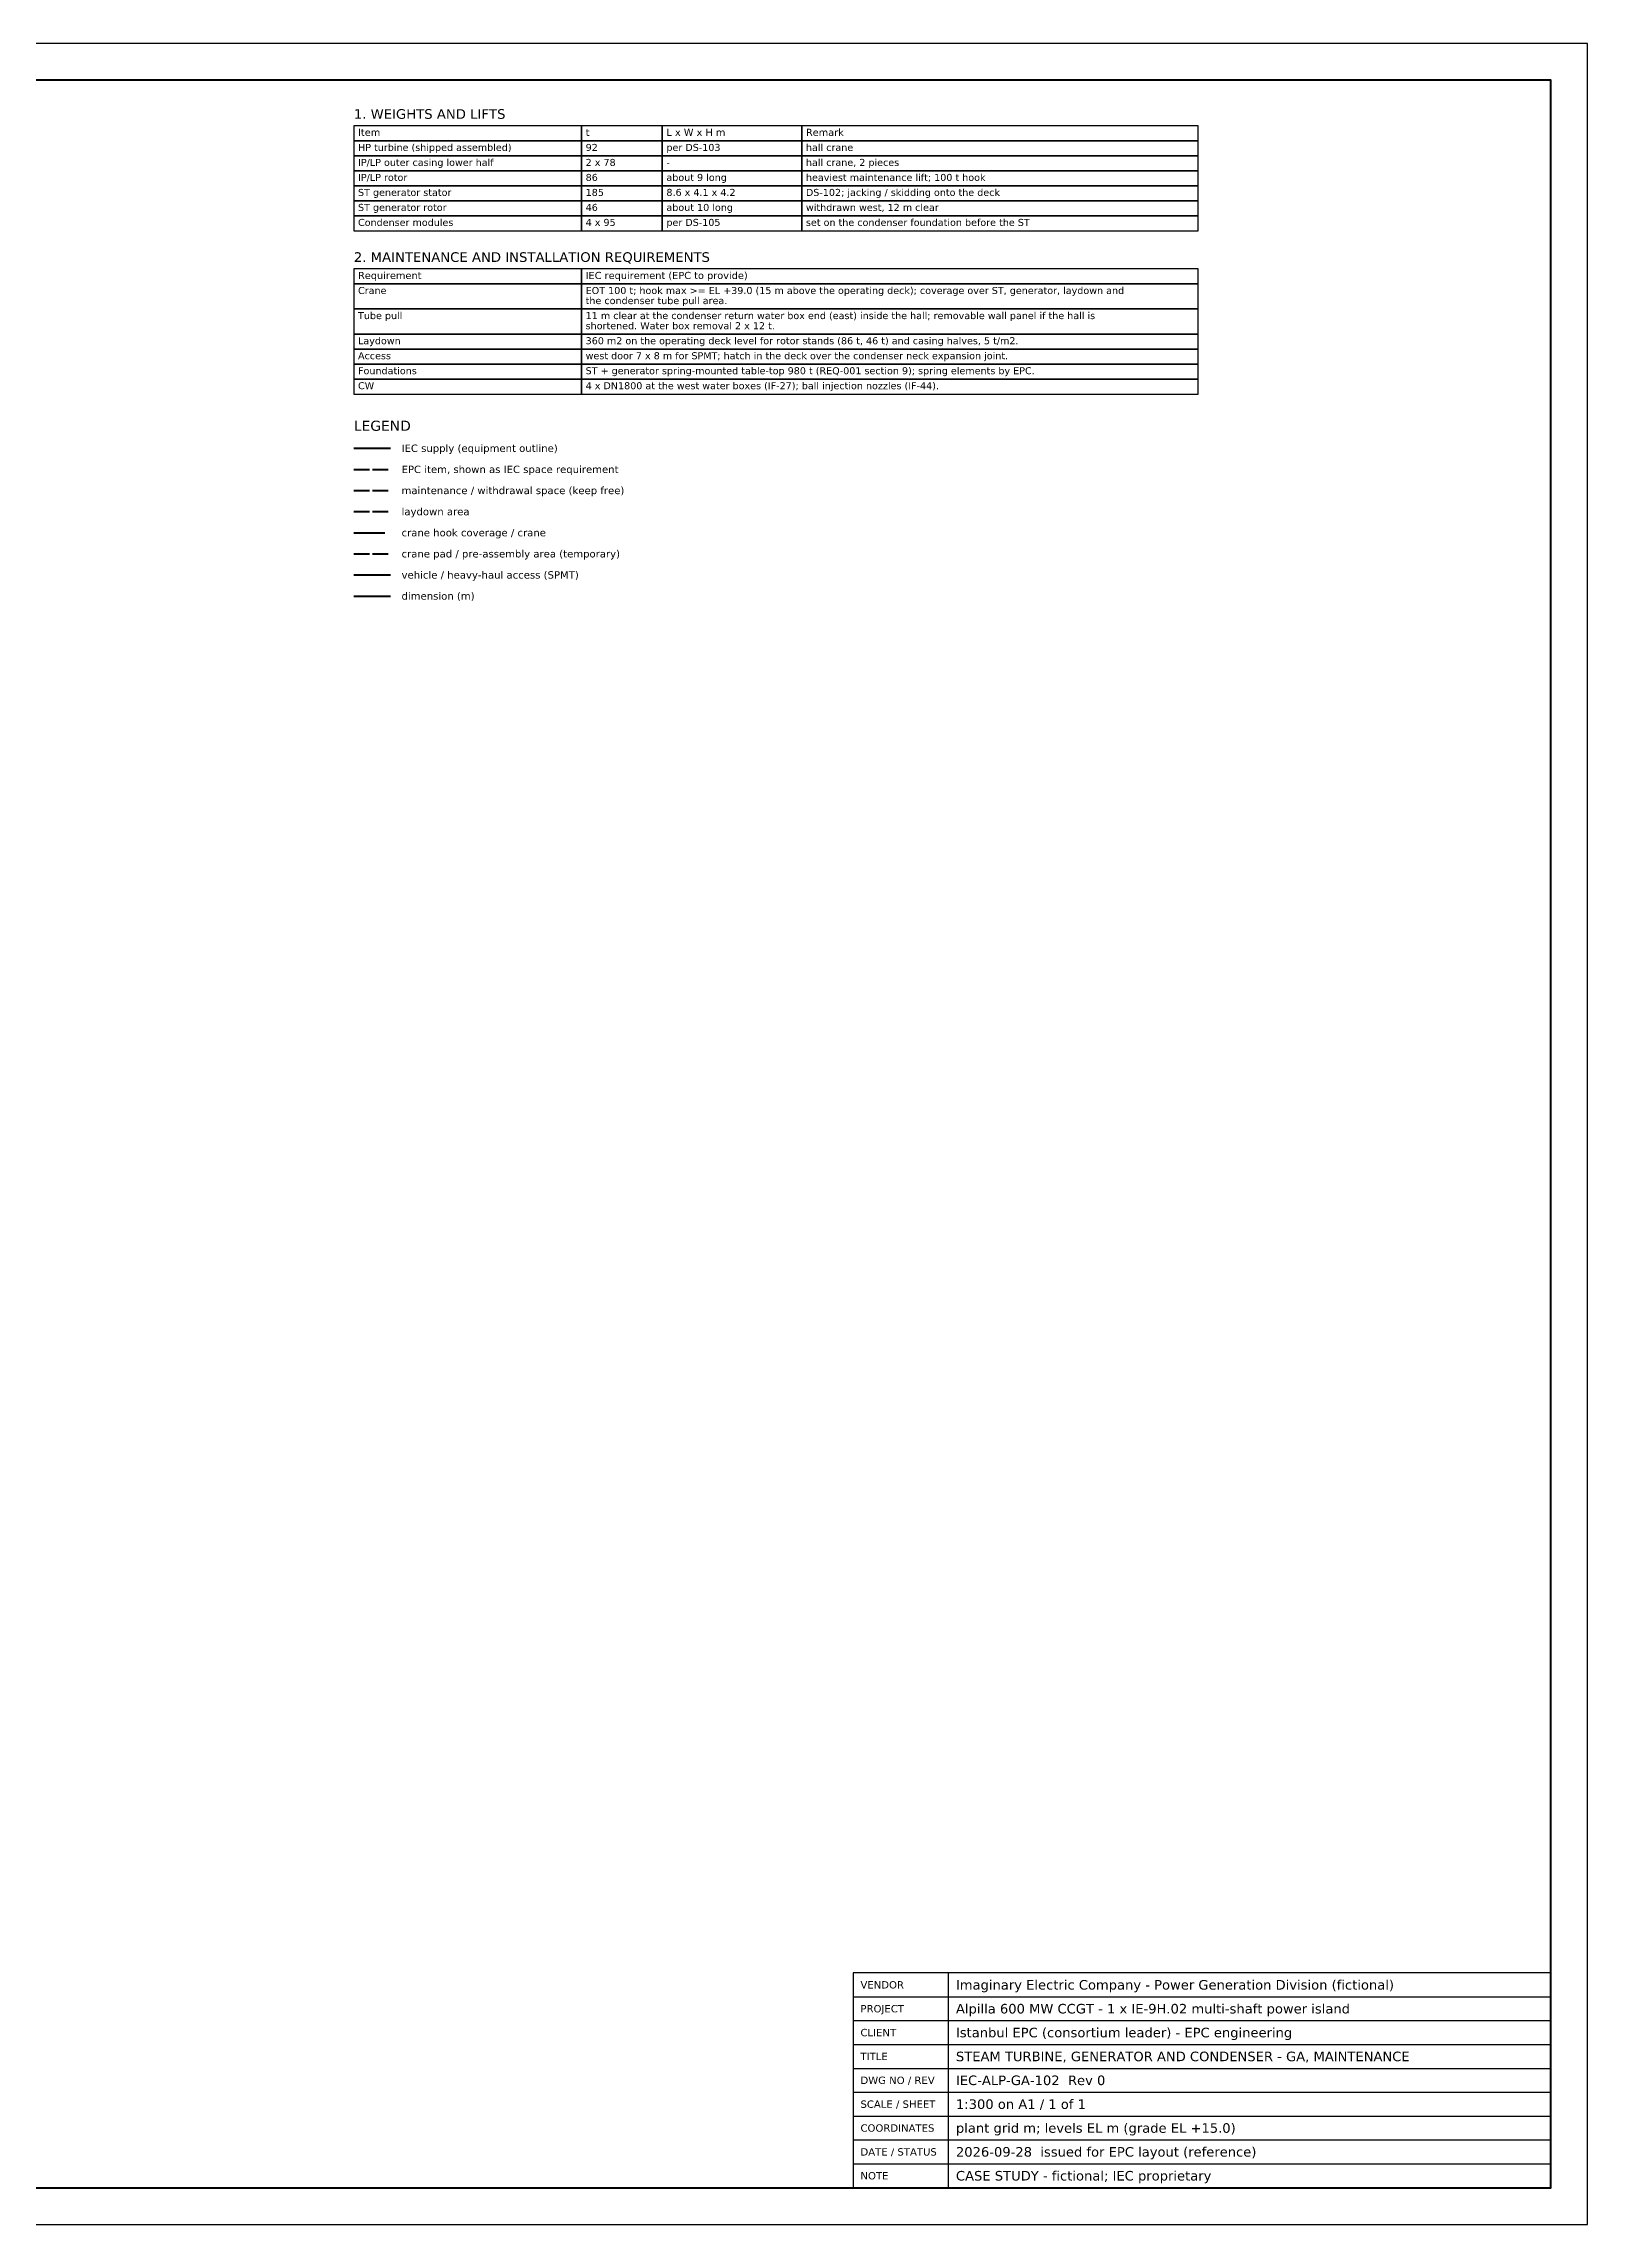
# Model space of a CAD drawing. Header units: metres. Extents: x 75 to 327, y -20 to 158.
# Drawn here: x 201.1 to 327.3, y -20 to 158.2 of the extents above; entities that cross this region are included whole.
import ezdxf
from ezdxf.enums import TextEntityAlignment as Align

# ---------------------------------------------------------------- set-up
doc = ezdxf.new("R2010")
doc.units = ezdxf.units.M
doc.linetypes.add('DASHDOT', pattern=[3.556, 2.54, -0.508, 0, -0.508])
doc.linetypes.add('DASHED', pattern=[1.524, 1.27, -0.254])
for name, color, linetype in [('ACCESS', 1, 'Continuous'), ('ANNO', 7, 'Continuous'), ('CRANE', 5, 'Continuous'), ('DIM', 1, 'Continuous'), ('EPC', 8, 'Continuous'), ('IEC', 7, 'Continuous'), ('LAYDOWN', 3, 'Continuous'), ('MAINT', 6, 'Continuous'), ('PAD', 30, 'Continuous'), ('TITLE', 7, 'Continuous')]:
    doc.layers.add(name, color=color, linetype=linetype)
doc.styles.add('ALPILLA', font='DejaVuSans.ttf')
doc.styles.add('IEC', font='DejaVuSans.ttf')

msp = doc.modelspace()

# ---------------------------------------------------------------- linework, layer by layer
at = {"layer": 'ACCESS', "linetype": 'CONTINUOUS', "lineweight": 60}
msp.add_line((226.5, 114.787), (229.5, 114.787), dxfattribs=at)
at = {"layer": 'ANNO'}
for points in [[(226.5, 150.2605), (245.1, 150.2605), (245.1, 151.486), (226.5, 151.486)], [(245.1, 150.2605), (251.7, 150.2605), (251.7, 151.486), (245.1, 151.486)], [(251.7, 150.2605), (263.1, 150.2605), (263.1, 151.486), (251.7, 151.486)], [(263.1, 150.2605), (295.5, 150.2605), (295.5, 151.486), (263.1, 151.486)], [(226.5, 149.035), (245.1, 149.035), (245.1, 150.2605), (226.5, 150.2605)], [(245.1, 149.035), (251.7, 149.035), (251.7, 150.2605), (245.1, 150.2605)], [(251.7, 149.035), (263.1, 149.035), (263.1, 150.2605), (251.7, 150.2605)], [(263.1, 149.035), (295.5, 149.035), (295.5, 150.2605), (263.1, 150.2605)], [(226.5, 147.8095), (245.1, 147.8095), (245.1, 149.035), (226.5, 149.035)], [(245.1, 147.8095), (251.7, 147.8095), (251.7, 149.035), (245.1, 149.035)], [(251.7, 147.8095), (263.1, 147.8095), (263.1, 149.035), (251.7, 149.035)], [(263.1, 147.8095), (295.5, 147.8095), (295.5, 149.035), (263.1, 149.035)], [(226.5, 146.584), (245.1, 146.584), (245.1, 147.8095), (226.5, 147.8095)], [(226.5, 145.3585), (245.1, 145.3585), (245.1, 146.584), (226.5, 146.584)], [(245.1, 146.584), (251.7, 146.584), (251.7, 147.8095), (245.1, 147.8095)], [(245.1, 145.3585), (251.7, 145.3585), (251.7, 146.584), (245.1, 146.584)], [(251.7, 146.584), (263.1, 146.584), (263.1, 147.8095), (251.7, 147.8095)], [(251.7, 145.3585), (263.1, 145.3585), (263.1, 146.584), (251.7, 146.584)], [(263.1, 146.584), (295.5, 146.584), (295.5, 147.8095), (263.1, 147.8095)], [(263.1, 145.3585), (295.5, 145.3585), (295.5, 146.584), (263.1, 146.584)], [(226.5, 144.133), (245.1, 144.133), (245.1, 145.3585), (226.5, 145.3585)], [(245.1, 144.133), (251.7, 144.133), (251.7, 145.3585), (245.1, 145.3585)], [(251.7, 144.133), (263.1, 144.133), (263.1, 145.3585), (251.7, 145.3585)], [(263.1, 144.133), (295.5, 144.133), (295.5, 145.3585), (263.1, 145.3585)], [(226.5, 142.9075), (245.1, 142.9075), (245.1, 144.133), (226.5, 144.133)], [(245.1, 142.9075), (251.7, 142.9075), (251.7, 144.133), (245.1, 144.133)], [(251.7, 142.9075), (263.1, 142.9075), (263.1, 144.133), (251.7, 144.133)], [(263.1, 142.9075), (295.5, 142.9075), (295.5, 144.133), (263.1, 144.133)], [(226.5, 138.568), (245.1, 138.568), (245.1, 139.7935), (226.5, 139.7935)], [(245.1, 138.568), (295.5, 138.568), (295.5, 139.7935), (245.1, 139.7935)], [(226.5, 136.516), (245.1, 136.516), (245.1, 138.568), (226.5, 138.568)], [(245.1, 136.516), (295.5, 136.516), (295.5, 138.568), (245.1, 138.568)], [(226.5, 134.464), (245.1, 134.464), (245.1, 136.516), (226.5, 136.516)], [(245.1, 134.464), (295.5, 134.464), (295.5, 136.516), (245.1, 136.516)], [(226.5, 133.2385), (245.1, 133.2385), (245.1, 134.464), (226.5, 134.464)], [(245.1, 133.2385), (295.5, 133.2385), (295.5, 134.464), (245.1, 134.464)], [(226.5, 132.013), (245.1, 132.013), (245.1, 133.2385), (226.5, 133.2385)], [(226.5, 130.7875), (245.1, 130.7875), (245.1, 132.013), (226.5, 132.013)], [(245.1, 132.013), (295.5, 132.013), (295.5, 133.2385), (245.1, 133.2385)], [(245.1, 130.7875), (295.5, 130.7875), (295.5, 132.013), (245.1, 132.013)], [(226.5, 129.562), (245.1, 129.562), (245.1, 130.7875), (226.5, 130.7875)], [(245.1, 129.562), (295.5, 129.562), (295.5, 130.7875), (245.1, 130.7875)]]:
    msp.add_lwpolyline(points, close=True, dxfattribs=at)
at = {"layer": 'CRANE', "linetype": 'DASHDOT', "lineweight": 60}
msp.add_line((226.5, 118.237), (229.5, 118.237), dxfattribs=at)
at = {"layer": 'DIM', "linetype": 'CONTINUOUS', "lineweight": 60}
msp.add_line((226.5, 113.062), (229.5, 113.062), dxfattribs=at)
at = {"layer": 'EPC', "linetype": 'DASHED', "lineweight": 60}
msp.add_line((226.5, 123.412), (229.5, 123.412), dxfattribs=at)
at = {"layer": 'IEC', "linetype": 'CONTINUOUS', "lineweight": 60}
msp.add_line((226.5, 125.137), (229.5, 125.137), dxfattribs=at)
at = {"layer": 'LAYDOWN', "linetype": 'DASHED', "lineweight": 60}
msp.add_line((226.5, 119.962), (229.5, 119.962), dxfattribs=at)
at = {"layer": 'MAINT', "linetype": 'DASHED', "lineweight": 60}
msp.add_line((226.5, 121.687), (229.5, 121.687), dxfattribs=at)
at = {"layer": 'PAD', "linetype": 'DASHED', "lineweight": 60}
msp.add_line((226.5, 116.512), (229.5, 116.512), dxfattribs=at)
at = {"layer": 'TITLE'}
for p, q in [((275.1, -17), (275.1, 0.55)), ((267.3, -1.4), (324.3, -1.4)), ((267.3, -3.35), (324.3, -3.35)), ((267.3, -5.3), (324.3, -5.3)), ((267.3, -7.25), (324.3, -7.25)), ((267.3, -9.2), (324.3, -9.2)), ((267.3, -11.15), (324.3, -11.15)), ((267.3, -13.1), (324.3, -13.1)), ((267.3, -15.05), (324.3, -15.05))]:
    msp.add_line(p, q, dxfattribs=at)
for points in [[(75, -20), (327.3, -20), (327.3, 158.2), (75, 158.2)], [(267.3, -17), (324.3, -17), (324.3, 0.55), (267.3, 0.55)]]:
    msp.add_lwpolyline(points, close=True, dxfattribs=at)
at = {"layer": 'TITLE', "lineweight": 70}
msp.add_lwpolyline([(78, -17), (324.3, -17), (324.3, 155.2), (78, 155.2)], close=True, dxfattribs=at)

# ---------------------------------------------------------------- texts
at = {"layer": 'ANNO', "style": 'IEC'}
for s, height, p in [('1. WEIGHTS AND LIFTS', 0.7875, (226.5, 152.056)), ('HP turbine (shipped assembled)', 0.57, (226.842, 149.434)), ('Item', 0.5814, (226.842, 150.6595)), ('t', 0.5814, (245.442, 150.6595)), ('92', 0.57, (245.442, 149.434)), ('per DS-103', 0.57, (252.042, 149.434)), ('L x W x H m', 0.5814, (252.042, 150.6595)), ('hall crane', 0.57, (263.442, 149.434)), ('Remark', 0.5814, (263.442, 150.6595)), ('IP/LP outer casing lower half', 0.57, (226.842, 148.2085)), ('2 x 78', 0.57, (245.442, 148.2085)), ('-', 0.57, (252.042, 148.2085)), ('hall crane, 2 pieces', 0.57, (263.442, 148.2085)), ('ST generator stator', 0.57, (226.842, 145.7575)), ('IP/LP rotor', 0.57, (226.842, 146.983)), ('86', 0.57, (245.442, 146.983)), ('185', 0.57, (245.442, 145.7575)), ('about 9 long', 0.57, (252.042, 146.983)), ('8.6 x 4.1 x 4.2', 0.57, (252.042, 145.7575)), ('heaviest maintenance lift; 100 t hook', 0.57, (263.442, 146.983)), ('DS-102; jacking / skidding onto the deck', 0.57, (263.442, 145.7575)), ('ST generator rotor', 0.57, (226.842, 144.532)), ('46', 0.57, (245.442, 144.532)), ('about 10 long', 0.57, (252.042, 144.532)), ('withdrawn west, 12 m clear', 0.57, (263.442, 144.532)), ('Condenser modules', 0.57, (226.842, 143.3065)), ('4 x 95', 0.57, (245.442, 143.3065)), ('per DS-105', 0.57, (252.042, 143.3065)), ('set on the condenser foundation before the ST', 0.57, (263.442, 143.3065)), ('2. MAINTENANCE AND INSTALLATION REQUIREMENTS', 0.7875, (226.5, 140.3635)), ('Requirement', 0.5814, (226.842, 138.967)), ('IEC requirement (EPC to provide)', 0.5814, (245.442, 138.967)), ('Crane', 0.57, (226.842, 137.7415)), ('the condenser tube pull area.', 0.57, (245.442, 136.915)), ('EOT 100 t; hook max >= EL +39.0 (15 m above the operating deck); coverage over ST, generator, laydown and', 0.57, (245.442, 137.7415)), ('Tube pull', 0.57, (226.842, 135.6895)), ('shortened. Water box removal 2 x 12 t.', 0.57, (245.442, 134.863)), ('11 m clear at the condenser return water box end (east) inside the hall; removable wall panel if the hall is', 0.57, (245.442, 135.6895)), ('Laydown', 0.57, (226.842, 133.6375)), ('360 m2 on the operating deck level for rotor stands (86 t, 46 t) and casing halves, 5 t/m2.', 0.57, (245.442, 133.6375)), ('Access', 0.57, (226.842, 132.412)), ('west door 7 x 8 m for SPMT; hatch in the deck over the condenser neck expansion joint.', 0.57, (245.442, 132.412)), ('CW', 0.57, (226.842, 129.961)), ('Foundations', 0.57, (226.842, 131.1865)), ('4 x DN1800 at the west water boxes (IF-27); ball injection nozzles (IF-44).', 0.57, (245.442, 129.961)), ('ST + generator spring-mounted table-top 980 t (REQ-001 section 9); spring elements by EPC.', 0.57, (245.442, 131.1865)), ('LEGEND', 0.825, (226.5, 126.562)), ('IEC supply (equipment outline)', 0.6, (230.4, 124.837)), ('EPC item, shown as IEC space requirement', 0.6, (230.4, 123.112)), ('maintenance / withdrawal space (keep free)', 0.6, (230.4, 121.387)), ('laydown area', 0.6, (230.4, 119.662)), ('crane hook coverage / crane', 0.6, (230.4, 117.937)), ('crane pad / pre-assembly area (temporary)', 0.6, (230.4, 116.212)), ('vehicle / heavy-haul access (SPMT)', 0.6, (230.4, 114.487)), ('dimension (m)', 0.6, (230.4, 112.762))]:
    msp.add_text(s, height=height, dxfattribs=at).set_placement(p)
at = {"layer": 'TITLE', "style": 'ALPILLA'}
for s, height, p in [('VENDOR', 0.6, (267.9, -0.425)), ('Imaginary Electric Company - Power Generation Division (fictional)', 0.78, (275.7, -0.425)), ('PROJECT', 0.6, (267.9, -2.375)), ('Alpilla 600 MW CCGT - 1 x IE-9H.02 multi-shaft power island', 0.78, (275.7, -2.375)), ('CLIENT', 0.6, (267.9, -4.325)), ('Istanbul EPC (consortium leader) - EPC engineering', 0.78, (275.7, -4.325)), ('TITLE', 0.6, (267.9, -6.275)), ('STEAM TURBINE, GENERATOR AND CONDENSER - GA, MAINTENANCE', 0.78, (275.7, -6.275)), ('DWG NO / REV', 0.6, (267.9, -8.225)), ('IEC-ALP-GA-102  Rev 0', 0.78, (275.7, -8.225)), ('SCALE / SHEET', 0.6, (267.9, -10.175)), ('1:300 on A1 / 1 of 1', 0.78, (275.7, -10.175)), ('COORDINATES', 0.6, (267.9, -12.125)), ('plant grid m; levels EL m (grade EL +15.0)', 0.78, (275.7, -12.125)), ('DATE / STATUS', 0.6, (267.9, -14.075)), ('2026-09-28  issued for EPC layout (reference)', 0.78, (275.7, -14.075)), ('NOTE', 0.6, (267.9, -16.025)), ('CASE STUDY - fictional; IEC proprietary', 0.78, (275.7, -16.025))]:
    msp.add_text(s, height=height, dxfattribs=at).set_placement(p, align=Align.MIDDLE_LEFT)

doc.saveas('drawing.dxf')
